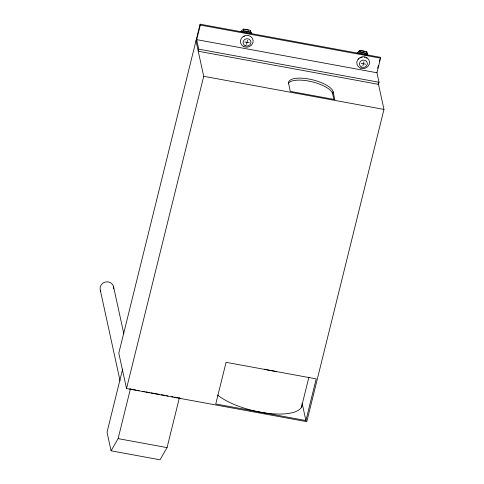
<?xml version="1.0" encoding="UTF-8"?>
<svg xmlns="http://www.w3.org/2000/svg" width="484" height="484" viewBox="0 0 484 484"><rect width="100%" height="100%" fill="white"/><g stroke="black" fill="none" stroke-linecap="round" stroke-linejoin="round"><path stroke-width="0.73" d="M200.098 24.2L200.285 25.065L196.686 39.646L198.755 49.15L198.24 51.237L378.506 84.349L379.02 82.262L376.945 72.757L380.551 58.177L380.364 57.312L200.098 24.2L118.798 353.139L126.524 388.567L306.789 421.679L383.969 109.42L378.179 82.843M122.633 369.098L107.031 432.23L111.084 450.81L160.023 459.8L167.053 447.609L179.352 397.945M126.524 388.567L203.71 76.303L195.978 40.868M111.084 450.81L118.114 438.619L130.396 388.948M246.507 44.474L247.536 40.305M333.869 99.42L332.635 93.763L333.125 91.785A22.923 8.053 13.9 0 0 308.986 79.049A22.923 8.053 13.9 0 0 288.615 83.605L290.315 91.385L334.825 99.559L333.125 91.785M362.897 65.854L363.932 61.686M377.677 68.183L378.391 65.286M379.287 61.662L379.825 59.484M301.49 407.123L308.901 377.157M305.906 420.542L316.203 378.881L226.07 362.322L215.773 403.983L305.906 420.542L302.204 403.559M240.99 31.545L243.404 29.064L250.307 30.329L251.456 33.789M242.302 32.15L243.754 30.661L250.651 31.926L251.111 33.311M356.902 53.415L359.8 50.445L366.697 51.709L367.846 55.17M358.698 53.53L360.15 52.042L367.047 53.307L367.737 55.382M200.285 25.065L380.551 58.177M244.795 41.981L249.248 42.798M361.191 63.362L365.638 64.178M196.686 39.646L376.945 72.757M198.755 49.15L379.02 82.262M203.71 76.303L383.969 109.42M129.458 388.852L136.131 390.08M137.613 390.352L139.102 390.624M142.81 391.308L144.292 391.58M145.775 391.852L149.483 392.53M150.966 392.802L159.871 394.442M161.353 394.714L165.062 395.392M166.544 395.664L168.033 395.936M171.741 396.62L173.224 396.892M174.706 397.164L180.641 398.253M118.114 438.619L167.053 447.609M366.697 51.709L367.047 53.307M359.8 50.445L360.15 52.042M250.307 30.329L250.651 31.926M243.404 29.064L243.754 30.661M113.431 286.123L123.843 333.869M100.321 290.243L120.02 380.599M243.851 36.518A5.723 5.282 -12.3 0 1 244.493 36.197M246.047 32.858A4.586 4.229 -12.3 0 1 247.717 33.16M240.947 31.49A6.032 5.566 -12.3 0 1 241.486 30.982M244.904 29.53A6.032 5.566 -12.3 0 1 248.522 30.189M250.621 32.107A6.032 5.566 -12.3 0 1 251.208 33.372M243.18 32.192A6.032 5.566 -12.3 0 1 250.645 33.565M358.632 59.248A5.723 5.282 -12.3 0 1 359.11 58.733M360.247 57.892A5.723 5.282 -12.3 0 1 360.889 57.578M361.56 57.336A5.723 5.282 -12.3 0 1 362.262 57.172M364.398 57.185A5.723 5.282 -12.3 0 1 365.087 57.354M366.352 57.923A5.723 5.282 -12.3 0 1 366.92 58.316M361.869 54.269A4.586 4.229 -12.3 0 1 363.569 54.377M364.621 54.771A4.586 4.229 -12.3 0 1 365.093 55.061M356.871 53.434A6.032 5.566 -12.3 0 1 359.134 51.546M360.55 51.038A6.032 5.566 -12.3 0 1 364.918 51.57M367.017 53.482A6.032 5.566 -12.3 0 1 367.761 55.436M359.576 53.573A6.032 5.566 -12.3 0 1 367.459 55.515M100.769 291.259A6.879 6.346 -12.3 0 1 105.748 281.942A6.879 6.346 -12.3 0 1 113.661 288.863M288.397 83.49A22.923 8.053 13.9 0 1 311.418 81.639A22.923 8.053 13.9 0 1 332.635 93.763M276.503 371.44A46.99 16.51 13.9 0 1 264.24 369.171M302.173 403.583A46.99 16.51 13.9 0 1 269.891 413.536A46.99 16.51 13.9 0 1 217.534 395.023M244.069 46.736A6.425 5.929 -12.3 0 0 253.156 40.553A6.425 5.929 -12.3 0 0 243.107 36.506A6.425 5.929 -12.3 0 0 244.069 46.736M245.352 45.756A3.957 3.648 -12.3 0 0 250.948 41.951A3.957 3.648 -12.3 0 0 244.765 39.458A3.957 3.648 -12.3 0 0 245.352 45.756M360.459 68.117A6.425 5.929 -12.3 0 0 369.546 61.928A6.425 5.929 -12.3 0 0 359.503 57.886A6.425 5.929 -12.3 0 0 360.459 68.117M361.748 67.137A3.957 3.648 -12.3 0 0 367.338 63.331A3.957 3.648 -12.3 0 0 361.155 60.839A3.957 3.648 -12.3 0 0 361.748 67.137"/></g></svg>
